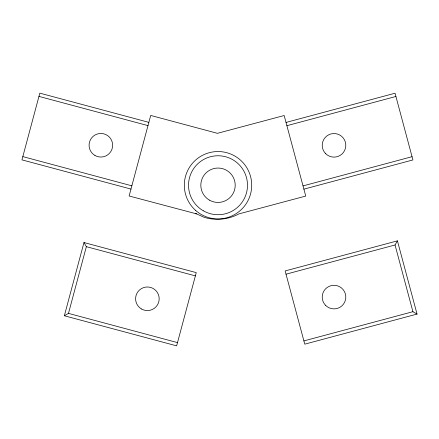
<?xml version="1.0" encoding="UTF-8"?>
<svg xmlns="http://www.w3.org/2000/svg" width="439" height="439" viewBox="0 0 439 439"><rect width="100%" height="100%" fill="white"/><g stroke="black" fill="none" stroke-linecap="round" stroke-linejoin="round"><path stroke-width="0.66" d="M64.352 315.767L83.97 242.542L196.255 272.624L176.632 345.855L64.352 315.767L68.479 313.386L177.504 342.601M68.479 313.386L86.357 246.669L83.97 242.542M195.843 213.87L195.92 213.59L204.212 217.338A45.694 45.694 0 0 0 239.008 213.87L305.747 196.068L284.165 115.517L217.426 133.324L150.709 115.446L129.126 195.997L196.54 213.87M286.019 274.194L395.045 244.978L397.427 240.852L417.05 314.077L304.77 344.165L285.147 270.94L397.427 240.852M286.019 122.437L395.045 93.222L412.923 159.939L303.898 189.154M286.892 125.691L395.918 96.476M303.025 185.9L412.051 156.685M303.898 340.911L412.923 311.695L417.05 314.077M148.854 122.36L39.828 93.145L21.95 159.867L130.976 189.077M38.956 96.399L147.981 125.614M22.823 156.608L131.848 185.823M86.357 246.669L195.382 275.879M395.045 244.978L412.923 311.695M325.672 153.666A11.793 11.793 0 0 0 345.405 148.382A11.793 11.793 0 0 0 330.962 133.939A11.793 11.793 0 0 0 325.672 153.666M94.967 155.466A11.793 11.793 0 0 0 112.653 145.254A11.793 11.793 0 0 0 94.967 135.042A11.793 11.793 0 0 0 94.967 155.466M141.495 308.99A11.793 11.793 0 0 0 159.181 298.772A11.793 11.793 0 0 0 141.495 288.56A11.793 11.793 0 0 0 141.495 308.99M325.672 305.423A11.793 11.793 0 0 0 345.405 300.139A11.793 11.793 0 0 0 330.962 285.696A11.793 11.793 0 0 0 325.672 305.423M203.273 210.769A29.484 29.484 0 0 0 247.497 185.236A29.484 29.484 0 0 0 203.273 159.703A29.484 29.484 0 0 0 203.273 210.769M209.419 200.118A17.181 17.181 0 0 0 235.2 185.236A17.181 17.181 0 0 0 209.419 170.354A17.181 17.181 0 0 0 209.419 200.118M195.58 210.374A33.693 33.693 0 0 0 251.004 192.095A33.693 33.693 0 0 0 207.46 153.238A33.693 33.693 0 0 0 195.58 210.374"/></g></svg>
